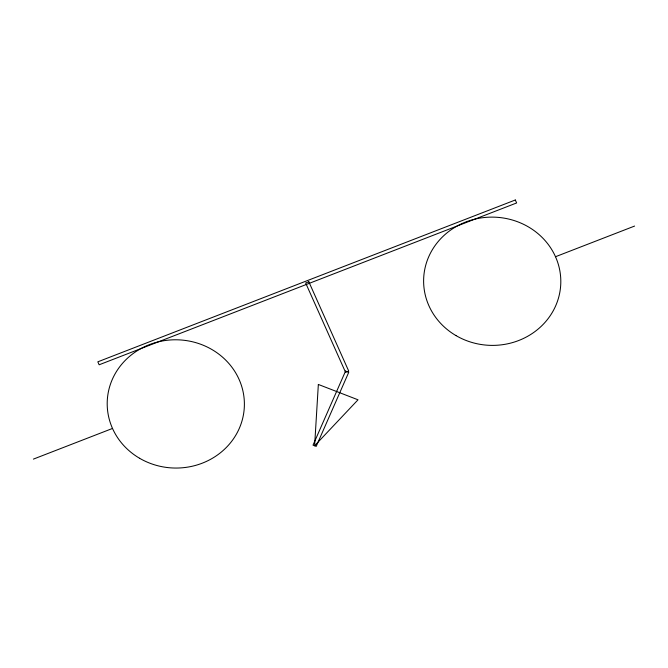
<?xml version="1.0" encoding="UTF-8"?>
<svg xmlns="http://www.w3.org/2000/svg" width="668" height="668" viewBox="0 0 668 668"><rect width="100%" height="100%" fill="white"/><g stroke="black" fill="none" stroke-linecap="round" stroke-linejoin="round"><path stroke-width="1" d="M33.4 459.116L112.508 428.447M555.492 256.729L634.6 226.06M318.344 384.451L314.611 445.773L358.015 399.798L318.344 384.451M345.556 371.099L313.025 445.155L316.198 446.383L348.729 372.326L345.556 371.099M515.312 199.991L97.829 361.822L99.156 364.786L516.64 202.955L515.312 199.991M308.816 281.771L305.652 282.998L345.565 372.326L348.729 371.099L308.816 281.771M456.019 335.612A68.604 64.136 1.6 0 0 560.778 283.558A68.604 64.136 1.6 0 0 459.834 224.598A68.604 64.136 1.6 0 0 456.019 335.612M139.595 458.273A68.604 64.136 1.6 0 0 244.354 406.219A68.604 64.136 1.6 0 0 143.42 347.26A68.604 64.136 1.6 0 0 139.595 458.273"/></g></svg>
